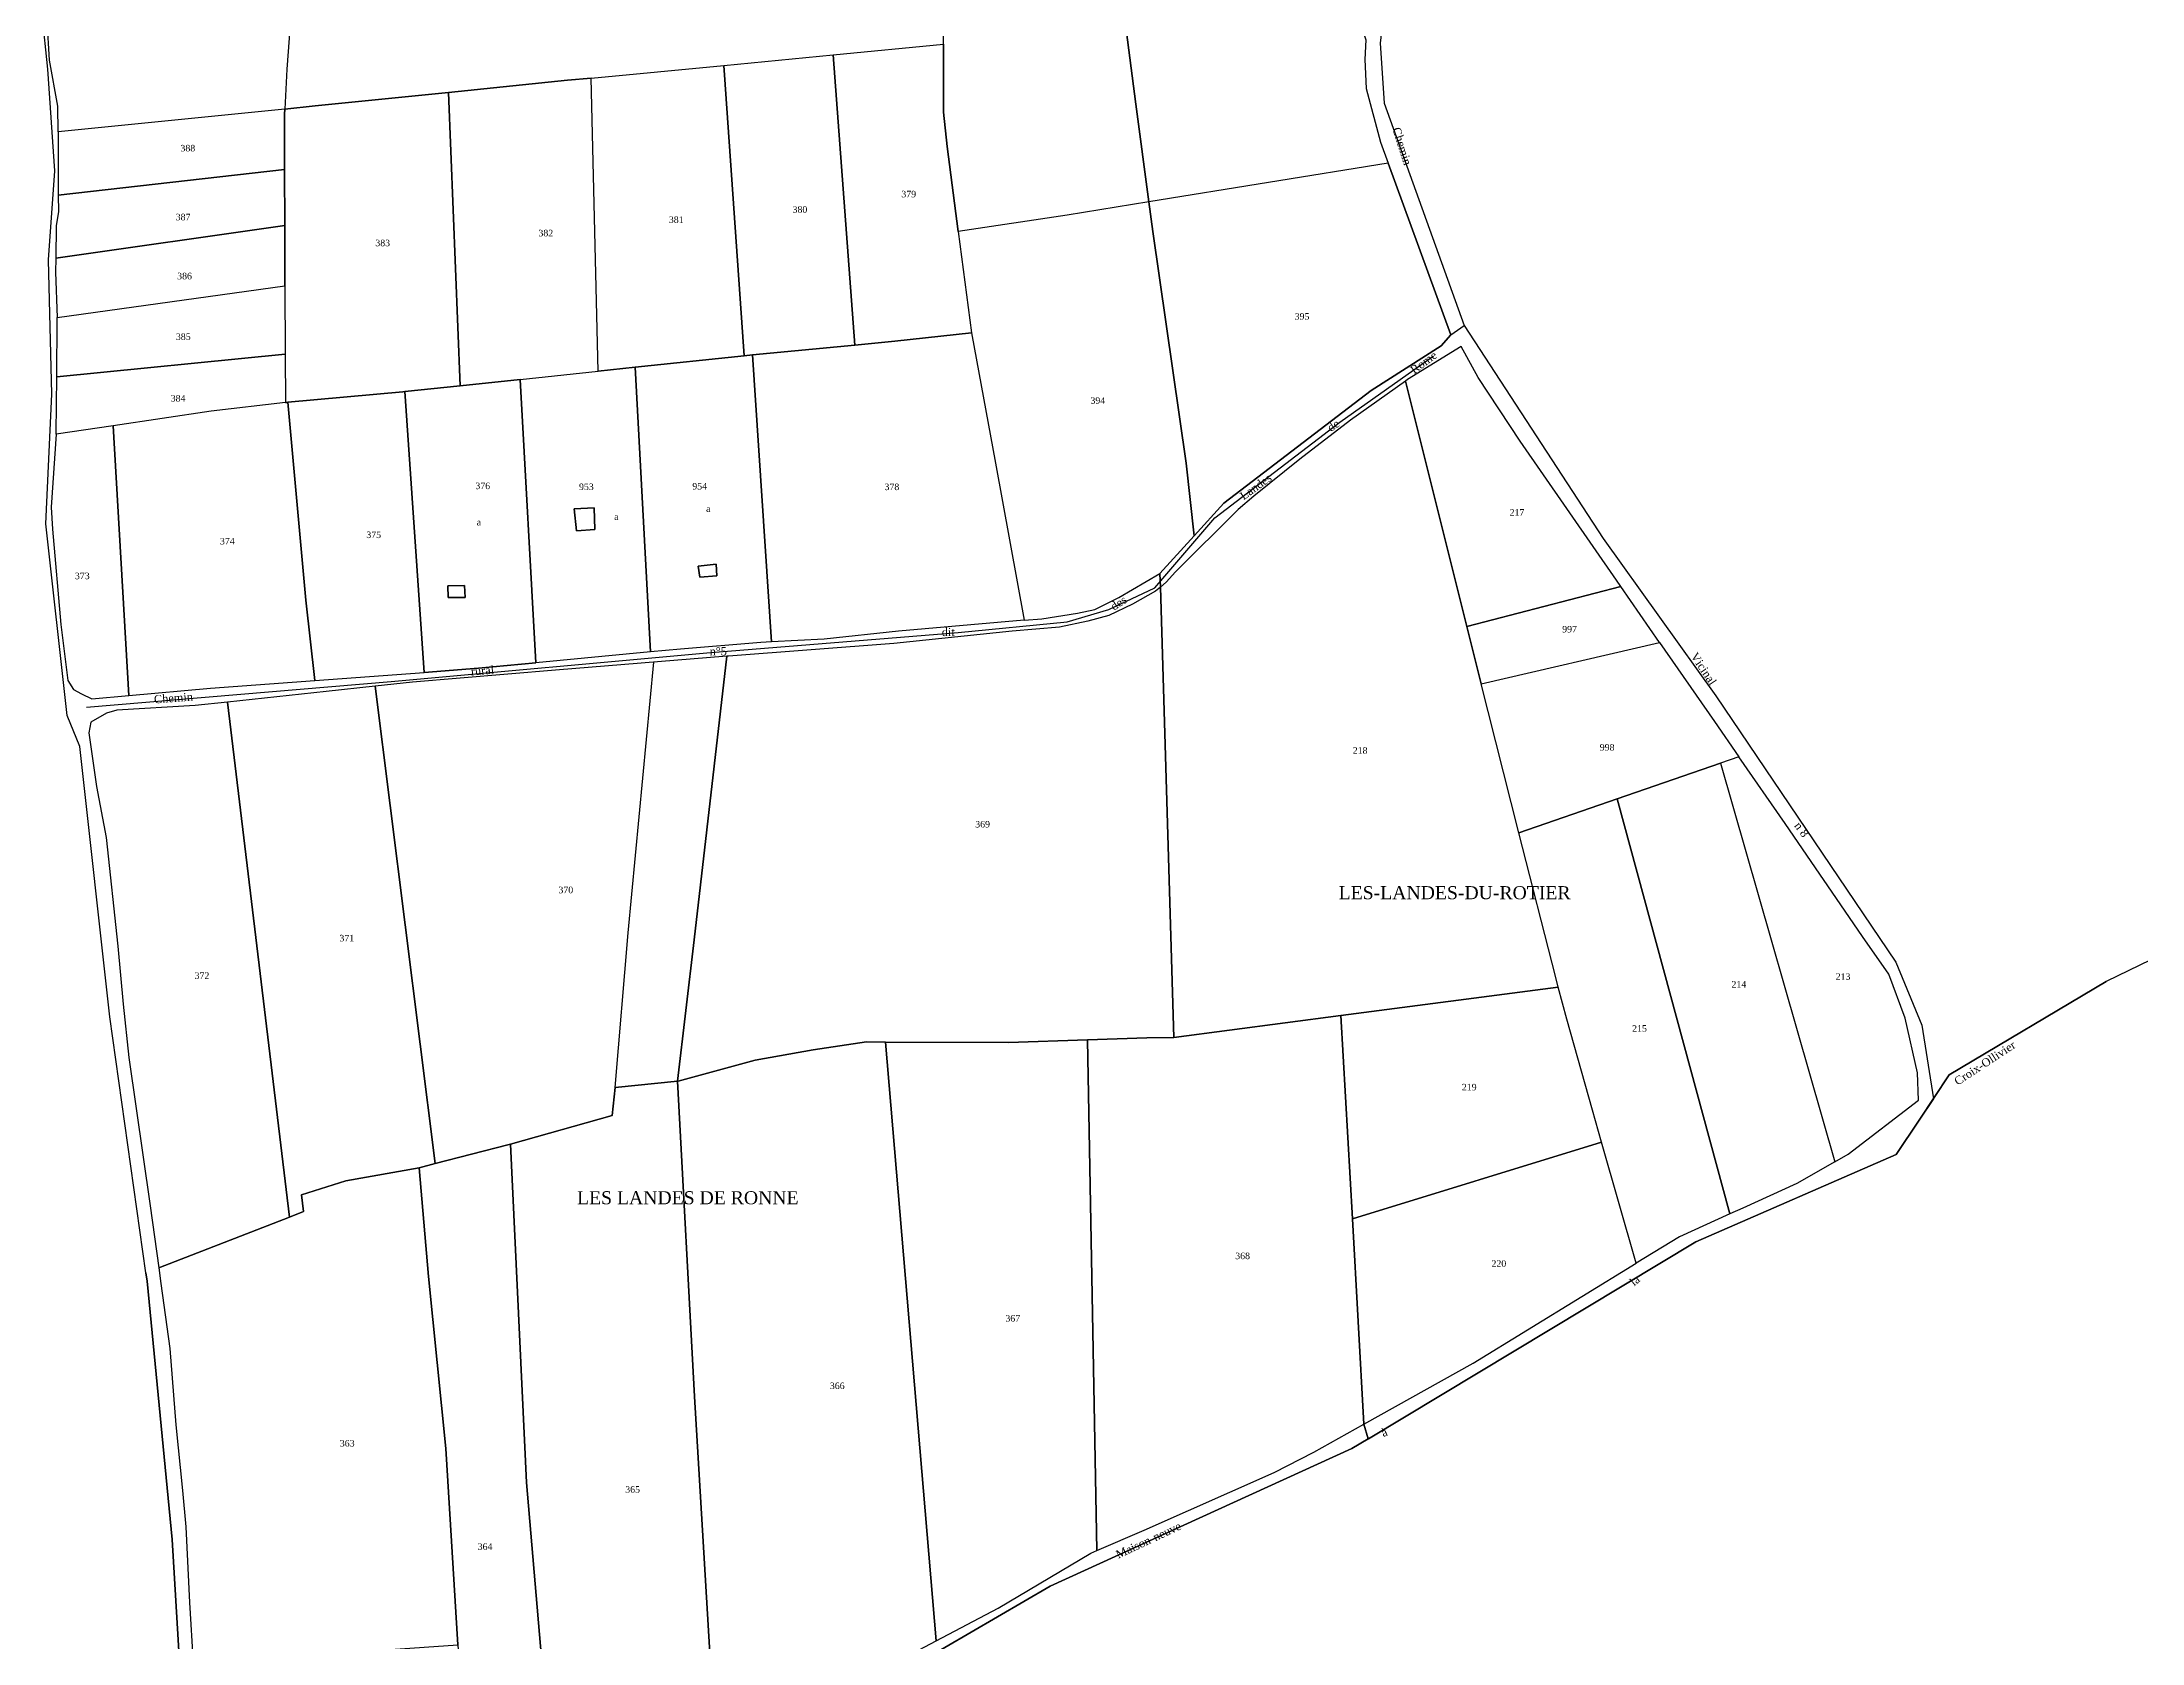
# Model space of a CAD drawing. Extents: x 499545 to 501772, y 6749810 to 6753061.
# Drawn here: x 499561 to 500205, y 6752100 to 6752591 of the extents above; entities that cross this region are included whole.
import ezdxf

# ---------------------------------------------------------------- set-up
doc = ezdxf.new("R2010")
doc.units = 0
doc.linetypes.add('CONTINU', pattern=[0])
for name, color, linetype in [('1COMM', 7, 'CONTINU'), ('1LIEUDIT', 7, 'CONTINU'), ('1PARCELLE', 7, 'CONTINU'), ('1SECTION', 7, 'CONTINU'), ('1SUBDFISC', 7, 'CONTINU'), ('1SUBDSECT', 7, 'CONTINU'), ('1TROUSUBDFISC', 7, 'CONTINU'), ('1ZONCOMM', 7, 'CONTINU'), ('3BATIDUR', 7, 'CONTINU'), ('3LIEUDITTEX', 7, 'CONTINU'), ('3PARCELLETEX', 7, 'CONTINU'), ('3SENTIER', 7, 'CONTINU'), ('3SUBDFISCTEX', 7, 'CONTINU'), ('3ZONCOMMTEX', 7, 'CONTINU')]:
    doc.layers.add(name, color=color, linetype=linetype)
doc.styles.get("Standard").update_dxf_attribs({"font": 'Times New Roman'})

msp = doc.modelspace()

# ---------------------------------------------------------------- linework, layer by layer
at = {"layer": '1COMM'}
msp.add_lwpolyline([(499593.06, 6752213.56), (499593.41, 6752211.01), (499601.16, 6752131.85), (499606.65, 6752039.56), (499604.87, 6751955.01), (499599.93, 6751933.06), (499592.48, 6751919.52), (499572.22, 6751848.96)], dxfattribs=at)
at = {"layer": '1LIEUDIT'}
for points in [[(499606.65, 6752039.56), (499601.16, 6752131.85), (499593.41, 6752211.01), (499593.06, 6752213.56), (499582, 6752292.07), (499572.77, 6752375.02), (499568.91, 6752384.53), (499562.34, 6752443.28), (499564.15, 6752483.04), (499563.14, 6752524.29), (499565.14, 6752551.54), (499562.94, 6752582.72), (499561.18, 6752599.53)], [(499967.3, 6752591.7), (499966.97, 6752585.67), (499967.44, 6752576.82), (499971.78, 6752560.41), (499974.17, 6752553.9), (499993.43, 6752501.25), (499990.41, 6752497.87), (499969, 6752484.23), (499923.75, 6752449.66), (499914.66, 6752439.68), (499904.14, 6752428.12), (499904.28, 6752423.89), (499908.42, 6752285.81), (499959.67, 6752292.56), (499963.19, 6752230.2), (499966.74, 6752167.23), (499968.07, 6752162.65), (499963.01, 6752159.68), (499870.45, 6752117.54), (499813.95, 6752084.63)]]:
    msp.add_lwpolyline(points, dxfattribs=at)
msp.add_lwpolyline([(500130.06, 6752249.92), (500068.53, 6752223.13), (499968.17, 6752162.71), (499968.07, 6752162.65), (499966.74, 6752167.23), (499963.19, 6752230.2), (499959.67, 6752292.56), (499908.42, 6752285.81), (499904.28, 6752423.89), (499904.14, 6752428.12), (499914.66, 6752439.68), (499923.75, 6752449.66), (499969, 6752484.23), (499990.41, 6752497.87), (499993.43, 6752501.25), (499997.49, 6752504.1), (500040.11, 6752438.78), (500074.67, 6752390.58), (500129.92, 6752308.84), (500137.89, 6752289.61), (500141.45, 6752267), (500137.09, 6752260.45), (500130.06, 6752249.92)], close=True, dxfattribs=at)
at = {"layer": '1PARCELLE'}
for points in [[(499900.73, 6752542.02), (499875.69, 6752537.97), (499842.28, 6752532.96), (499838.91, 6752559.01), (499837.77, 6752569.59), (499837.76, 6752590.45), (499837.76, 6752600.94), (499837.16, 6752661.36), (499836.86, 6752673.97), (499883.72, 6752671.08), (499888.52, 6752636.03), (499896.76, 6752572.01), (499900.73, 6752542.02)], [(499967.3, 6752591.7), (499966.97, 6752585.67), (499967.44, 6752576.82), (499971.78, 6752560.41), (499974.17, 6752553.9), (499900.73, 6752542.02), (499896.76, 6752572.01), (499888.52, 6752636.03), (499883.72, 6752671.08), (499884.06, 6752671.73), (499890.83, 6752670.21), (499902.64, 6752666.98), (499919.52, 6752660.68), (499930.58, 6752656.85), (499943.66, 6752651.29), (499948.08, 6752648.68), (499967.3, 6752591.7)], [(499635.68, 6752570.53), (499566.1, 6752563.5), (499566.06, 6752571.4), (499563.46, 6752585.51), (499562.75, 6752597.53), (499563.24, 6752623.29), (499639.28, 6752622.18), (499636.26, 6752582.75), (499635.68, 6752570.53)], [(499846.32, 6752501.84), (499822.79, 6752499.33), (499810.5, 6752498.14), (499803.88, 6752587.13), (499837.76, 6752590.45), (499837.77, 6752569.59), (499838.91, 6752559.01), (499842.28, 6752532.96), (499846.32, 6752501.84)], [(499743.2, 6752491.34), (499731.8, 6752490.14), (499729.7, 6752580.03), (499770.4, 6752583.92), (499776.58, 6752494.85), (499743.2, 6752491.34)], [(499779.2, 6752495.12), (499776.58, 6752494.85), (499770.4, 6752583.92), (499803.88, 6752587.13), (499810.5, 6752498.14), (499779.2, 6752495.12)], [(499729.7, 6752580.03), (499722.43, 6752579.33), (499685.85, 6752575.62), (499689.49, 6752485.68), (499707.88, 6752487.61), (499731.8, 6752490.14), (499729.7, 6752580.03)], [(499635.68, 6752570.53), (499566.1, 6752563.5), (499566.18, 6752544.1), (499635.61, 6752551.97), (499635.61, 6752568.99), (499635.68, 6752570.53)], [(499685.85, 6752575.62), (499644.99, 6752571.48), (499635.68, 6752570.53), (499635.61, 6752568.99), (499635.61, 6752551.97), (499635.63, 6752534.82), (499635.64, 6752516.29), (499635.64, 6752516.27), (499635.78, 6752495.37), (499635.87, 6752480.53), (499636.25, 6752480.57), (499636.63, 6752480.6), (499671.85, 6752483.82), (499672.53, 6752483.89), (499689.49, 6752485.68), (499685.85, 6752575.62)], [(499635.61, 6752551.97), (499566.18, 6752544.1), (499566.2, 6752539.05), (499565.55, 6752534.73), (499565.43, 6752524.74), (499635.63, 6752534.82), (499635.61, 6752551.97)], [(499974.17, 6752553.9), (499900.73, 6752542.02), (499901.93, 6752532.97), (499912.22, 6752461.87), (499914.66, 6752439.68), (499923.75, 6752449.66), (499969, 6752484.23), (499990.41, 6752497.87), (499993.43, 6752501.25), (499974.17, 6752553.9)], [(499900.73, 6752542.02), (499875.69, 6752537.97), (499842.28, 6752532.96), (499846.32, 6752501.84), (499853.7, 6752461.88), (499862.51, 6752413.73), (499867.95, 6752414.2), (499878.84, 6752415.95), (499884.14, 6752417.08), (499891.57, 6752420.67), (499904.14, 6752428.12), (499914.66, 6752439.68), (499912.22, 6752461.87), (499901.93, 6752532.97), (499900.73, 6752542.02)], [(499635.63, 6752534.82), (499565.43, 6752524.74), (499565.37, 6752520.47), (499565.84, 6752506.58), (499635.64, 6752516.27), (499635.64, 6752516.29), (499635.63, 6752534.82)], [(499635.78, 6752495.37), (499565.69, 6752488.39), (499565.86, 6752505.78), (499565.84, 6752506.58), (499635.64, 6752516.27), (499635.78, 6752495.37)], [(499862.51, 6752413.73), (499823.91, 6752410.37), (499801.11, 6752407.9), (499785.02, 6752407.08), (499779.2, 6752495.12), (499810.5, 6752498.14), (499822.79, 6752499.33), (499846.32, 6752501.84), (499853.7, 6752461.88), (499862.51, 6752413.73)], [(499635.87, 6752480.53), (499613.11, 6752477.91), (499583.05, 6752473.4), (499565.48, 6752470.77), (499565.52, 6752471.19), (499565.69, 6752488.39), (499635.78, 6752495.37), (499635.87, 6752480.53)], [(499785.02, 6752407.08), (499781.73, 6752406.91), (499757.04, 6752404.88), (499747.9, 6752404.02), (499743.2, 6752491.34), (499776.58, 6752494.85), (499779.2, 6752495.12), (499785.02, 6752407.08)], [(499979.51, 6752487.07), (499998.32, 6752411.83), (500045.55, 6752424.08), (500044.17, 6752426.08), (500014.63, 6752468.71), (500001.77, 6752488.17), (499996.55, 6752497.73), (499980.14, 6752487.53), (499979.51, 6752487.07)], [(499689.49, 6752485.68), (499672.53, 6752483.89), (499678.39, 6752397.76), (499695.12, 6752399.01), (499712.7, 6752400.68), (499707.88, 6752487.61), (499689.49, 6752485.68)], [(499747.9, 6752404.02), (499712.7, 6752400.68), (499707.88, 6752487.61), (499731.8, 6752490.14), (499743.2, 6752491.34), (499747.9, 6752404.02)], [(499904.28, 6752423.89), (499908.42, 6752285.81), (499959.67, 6752292.56), (500026.34, 6752301.2), (500025.57, 6752304.13), (500014.27, 6752348.58), (500004.84, 6752385.77), (500002.73, 6752394.2), (499998.32, 6752411.83), (499979.51, 6752487.07), (499962.6, 6752475.13), (499947.02, 6752463.17), (499932.99, 6752451.79), (499928.19, 6752447.74), (499908.95, 6752428.61), (499906.06, 6752425.44), (499904.28, 6752423.89)], [(499636.63, 6752480.6), (499636.25, 6752480.57), (499635.87, 6752480.53), (499613.11, 6752477.91), (499583.05, 6752473.4), (499587.87, 6752390.68), (499612.89, 6752392.9), (499644.89, 6752395.27), (499642.11, 6752419.88), (499636.63, 6752480.6)], [(499672.53, 6752483.89), (499671.85, 6752483.82), (499636.63, 6752480.6), (499642.11, 6752419.88), (499644.89, 6752395.27), (499678.39, 6752397.76), (499672.53, 6752483.89)], [(499583.05, 6752473.4), (499565.48, 6752470.77), (499564.04, 6752448.37), (499564.39, 6752441.71), (499566.99, 6752412.42), (499569.15, 6752395.23), (499570.83, 6752392.49), (499573.34, 6752391.19), (499576.45, 6752389.66), (499587.87, 6752390.68), (499583.05, 6752473.4)], [(499756.1, 6752272.38), (499756.38, 6752272.39), (499780, 6752278.78), (499797.78, 6752282.03), (499814.14, 6752284.43), (499819.98, 6752284.39), (499857.72, 6752284.2), (499881.94, 6752285.04), (499900.17, 6752285.68), (499908.42, 6752285.81), (499904.28, 6752423.89), (499902.78, 6752422.61), (499895.7, 6752418.66), (499888.52, 6752415.19), (499881.99, 6752413.41), (499873.3, 6752411.66), (499858.8, 6752410.35), (499822.49, 6752406.57), (499771.78, 6752402.72), (499771.28, 6752402.68), (499761.21, 6752315.77), (499756.1, 6752272.38)], [(499998.32, 6752411.83), (500002.73, 6752394.2), (500057.45, 6752406.91), (500045.55, 6752424.08), (499998.32, 6752411.83)], [(499681.84, 6752247.12), (499704.11, 6752252.85), (499704.96, 6752253.08), (499736.11, 6752261.81), (499737, 6752270.44), (499756.1, 6752272.38), (499761.21, 6752315.77), (499771.28, 6752402.68), (499718.7, 6752398.4), (499674.8, 6752394.76), (499663.34, 6752393.5), (499681.84, 6752247.12)], [(500076.1, 6752369.96), (500044.45, 6752359.01), (500014.27, 6752348.58), (500004.84, 6752385.77), (500002.73, 6752394.2), (500057.45, 6752406.91), (500074.24, 6752382.68), (500081.7, 6752371.9), (500076.1, 6752369.96)], [(499637.06, 6752230.71), (499641.45, 6752232.42), (499640.75, 6752237.53), (499654.41, 6752241.81), (499676.87, 6752245.85), (499681.84, 6752247.12), (499663.34, 6752393.5), (499648.37, 6752391.86), (499618.05, 6752388.61), (499637.06, 6752230.71)], [(499597.01, 6752215.1), (499637.06, 6752230.71), (499618.05, 6752388.61), (499608.18, 6752387.57), (499584.1, 6752386.13), (499580.96, 6752385.28), (499576.19, 6752382.52), (499575.55, 6752379.2), (499577.93, 6752362.71), (499580.84, 6752347.09), (499584.45, 6752313.75), (499586.07, 6752295.98), (499587.83, 6752279.68), (499594.39, 6752234.2), (499597.01, 6752215.1)], [(500111.2, 6752247.67), (500115.24, 6752250.01), (500136.87, 6752266.56), (500136.58, 6752274.97), (500132.79, 6752291.68), (500127.75, 6752305.16), (500119.68, 6752316.8), (500095.91, 6752351.38), (500081.7, 6752371.9), (500076.1, 6752369.96), (500111.2, 6752247.67)], [(500111.2, 6752247.67), (500099.51, 6752240.97), (500083, 6752233.48), (500079.01, 6752231.69), (500044.45, 6752359.01), (500076.1, 6752369.96), (500111.2, 6752247.67)], [(500079.01, 6752231.69), (500063.51, 6752224.69), (500050.27, 6752216.56), (500039.64, 6752253.71), (500036.85, 6752263.48), (500028.98, 6752291.39), (500026.34, 6752301.2), (500025.57, 6752304.13), (500014.27, 6752348.58), (500044.45, 6752359.01), (500079.01, 6752231.69)], [(499959.67, 6752292.56), (499963.19, 6752230.2), (500039.64, 6752253.71), (500036.85, 6752263.48), (500028.98, 6752291.39), (500026.34, 6752301.2), (499959.67, 6752292.56)], [(499881.94, 6752285.04), (499884.77, 6752128.44), (499899.35, 6752134.67), (499939.22, 6752152.41), (499951.31, 6752158.64), (499966.74, 6752167.23), (499963.19, 6752230.2), (499959.67, 6752292.56), (499908.42, 6752285.81), (499900.17, 6752285.68), (499881.94, 6752285.04)], [(499756.1, 6752272.38), (499761.33, 6752175.65), (499765.93, 6752098.7), (499769.26, 6752038.96), (499774.8, 6752045.97), (499788.03, 6752061.53), (499804.88, 6752079.38), (499819.81, 6752092.45), (499835.46, 6752100.7), (499819.98, 6752284.39), (499814.14, 6752284.43), (499797.78, 6752282.03), (499780, 6752278.78), (499756.38, 6752272.39), (499756.1, 6752272.38)], [(499819.98, 6752284.39), (499835.46, 6752100.7), (499854.53, 6752110.72), (499882.99, 6752127.67), (499884.77, 6752128.44), (499881.94, 6752285.04), (499857.72, 6752284.2), (499819.98, 6752284.39)], [(499704.96, 6752253.08), (499709.77, 6752149.31), (499715.47, 6752083.57), (499722.35, 6752010.68), (499724.12, 6751985.73), (499725.58, 6751987.55), (499738.55, 6751999.71), (499752.38, 6752017.62), (499769.26, 6752038.96), (499765.93, 6752098.7), (499761.33, 6752175.65), (499756.1, 6752272.38), (499737, 6752270.44), (499736.11, 6752261.81), (499704.96, 6752253.08)], [(499676.87, 6752245.85), (499679.71, 6752212.52), (499685.05, 6752159.77), (499688.79, 6752099.47), (499690.68, 6752069.01), (499693.31, 6751991.89), (499702.9, 6751997.07), (499707.91, 6751964.49), (499711.63, 6751970.25), (499724.12, 6751985.73), (499722.35, 6752010.68), (499715.47, 6752083.57), (499709.77, 6752149.31), (499704.96, 6752253.08), (499704.11, 6752252.85), (499681.84, 6752247.12), (499676.87, 6752245.85)], [(499963.19, 6752230.2), (499966.74, 6752167.23), (500000.24, 6752185.89), (500050.27, 6752216.56), (500039.64, 6752253.71), (499963.19, 6752230.2)], [(499597.01, 6752215.1), (499597.67, 6752210.38), (499600.41, 6752190.37), (499602.19, 6752166.97), (499604.33, 6752146.81), (499605.26, 6752135.71), (499606.43, 6752112.55), (499607.53, 6752093.94), (499688.79, 6752099.47), (499685.05, 6752159.77), (499679.71, 6752212.52), (499676.87, 6752245.85), (499654.41, 6752241.81), (499640.75, 6752237.53), (499641.45, 6752232.42), (499637.06, 6752230.71), (499597.01, 6752215.1)]]:
    msp.add_lwpolyline(points, close=True, dxfattribs=at)
msp.add_lwpolyline([(499639.28, 6752622.18), (499636.26, 6752582.75), (499635.68, 6752570.53), (499644.99, 6752571.48), (499685.85, 6752575.62), (499722.43, 6752579.33), (499729.7, 6752580.03), (499770.4, 6752583.92), (499803.88, 6752587.13), (499837.76, 6752590.45), (499837.76, 6752600.94)], dxfattribs=at)
at = {"layer": '1SECTION'}
for points in [[(499606.65, 6752039.56), (499601.16, 6752131.85), (499593.41, 6752211.01), (499593.06, 6752213.56), (499582, 6752292.07), (499572.77, 6752375.02), (499568.91, 6752384.53), (499562.34, 6752443.28), (499564.15, 6752483.04), (499563.14, 6752524.29), (499565.14, 6752551.54), (499562.94, 6752582.72), (499561.18, 6752599.53)], [(500259.01, 6752334.19), (500194.39, 6752302.91), (500146.31, 6752274.29), (500137.09, 6752260.45), (500130.06, 6752249.92), (500068.53, 6752223.13), (499968.17, 6752162.71), (499968.07, 6752162.65), (499963.01, 6752159.68), (499870.45, 6752117.54), (499813.95, 6752084.63)]]:
    msp.add_lwpolyline(points, dxfattribs=at)
at = {"layer": '1SUBDFISC'}
for points in [[(499743.2, 6752491.34), (499776.58, 6752494.85), (499779.2, 6752495.12), (499785.02, 6752407.08), (499781.73, 6752406.91), (499757.04, 6752404.88), (499747.9, 6752404.02), (499743.2, 6752491.34)], [(499672.53, 6752483.89), (499689.49, 6752485.68), (499707.88, 6752487.61), (499712.7, 6752400.68), (499695.12, 6752399.01), (499678.39, 6752397.76), (499672.53, 6752483.89)], [(499707.88, 6752487.61), (499731.8, 6752490.14), (499743.2, 6752491.34), (499747.9, 6752404.02), (499712.7, 6752400.68), (499707.88, 6752487.61)], [(499730.58, 6752448.23), (499724.45, 6752447.88), (499725.15, 6752441.19), (499730.8, 6752441.56), (499730.58, 6752448.23)], [(499768.01, 6752430.98), (499762.5, 6752430.35), (499763.01, 6752426.94), (499768.26, 6752427.37), (499768.01, 6752430.98)], [(499690.79, 6752424.42), (499685.69, 6752424.33), (499685.79, 6752420.72), (499690.96, 6752420.76), (499690.79, 6752424.42)]]:
    msp.add_lwpolyline(points, close=True, dxfattribs=at)
at = {"layer": '1SUBDSECT'}
for points in [[(499976.75, 6752633.77), (499971.67, 6752590.68), (499972.89, 6752572.34), (499997.49, 6752504.1), (500040.11, 6752438.78), (500074.67, 6752390.58), (500129.92, 6752308.84), (500137.89, 6752289.61), (500141.45, 6752267), (500137.09, 6752260.45), (500130.06, 6752249.92), (500068.53, 6752223.13), (499968.17, 6752162.71), (499968.07, 6752162.65), (499968.07, 6752162.65), (499963.01, 6752159.68), (499870.45, 6752117.54), (499813.95, 6752084.63)], [(499606.65, 6752039.56), (499601.16, 6752131.85), (499593.41, 6752211.01), (499593.06, 6752213.56), (499582, 6752292.07), (499572.77, 6752375.02), (499568.91, 6752384.53), (499562.34, 6752443.28), (499564.15, 6752483.04), (499563.14, 6752524.29), (499565.14, 6752551.54), (499562.94, 6752582.72), (499561.18, 6752599.53)]]:
    msp.add_lwpolyline(points, dxfattribs=at)
at = {"layer": '1TROUSUBDFISC'}
for points in [[(499724.45, 6752447.88), (499730.58, 6752448.23), (499730.8, 6752441.56), (499725.15, 6752441.19), (499724.45, 6752447.88)], [(499762.5, 6752430.35), (499768.01, 6752430.98), (499768.26, 6752427.37), (499763.01, 6752426.94), (499762.5, 6752430.35)], [(499685.69, 6752424.33), (499690.79, 6752424.42), (499690.96, 6752420.76), (499685.79, 6752420.72), (499685.69, 6752424.33)]]:
    msp.add_lwpolyline(points, close=True, dxfattribs=at)
at = {"layer": '1ZONCOMM'}
for points in [[(499976.58, 6752632.34), (499971.67, 6752590.68), (499972.89, 6752572.34), (499997.49, 6752504.1), (500040.11, 6752438.78), (500074.67, 6752390.58), (500129.92, 6752308.84), (500137.89, 6752289.61), (500141.45, 6752267)], [(499574.88, 6752387.04), (499668.25, 6752394.95), (499765.15, 6752403.72), (499842.22, 6752409.97), (499875.68, 6752413.3), (499888.46, 6752417.03), (499902.55, 6752423.65), (499921.03, 6752445.12), (499959.32, 6752474.47), (499987.94, 6752494.73)], [(499604.61, 6751768.22), (499606.24, 6751771.28), (499631.36, 6751818.41), (499677.09, 6751898.86), (499682.95, 6751909.51), (499706.35, 6751954.23), (499708.53, 6751957.99), (499724.39, 6751977.65), (499729.08, 6751983.51), (499761.38, 6752026.16), (499775.16, 6752044.01), (499795.54, 6752067.42), (499813.95, 6752084.63), (499870.45, 6752117.54), (499963.01, 6752159.68), (499968.07, 6752162.65), (499968.17, 6752162.71), (500068.53, 6752223.13), (500130.06, 6752249.92), (500137.09, 6752260.45), (500146.31, 6752274.29), (500194.39, 6752302.91)]]:
    msp.add_lwpolyline(points, dxfattribs=at)
at = {"layer": '3BATIDUR'}
for points in [[(499730.58, 6752448.23), (499724.45, 6752447.88), (499725.15, 6752441.19), (499730.8, 6752441.56), (499730.58, 6752448.23)], [(499768.01, 6752430.98), (499762.5, 6752430.35), (499763.01, 6752426.94), (499768.26, 6752427.37), (499768.01, 6752430.98)], [(499690.79, 6752424.42), (499685.69, 6752424.33), (499685.79, 6752420.72), (499690.96, 6752420.76), (499690.79, 6752424.42)]]:
    msp.add_lwpolyline(points, close=True, dxfattribs=at)
at = {"layer": '3SENTIER'}
msp.add_lwpolyline([(499737, 6752270.44), (499741.01, 6752317.89), (499748.84, 6752400.85)], dxfattribs=at)

# ---------------------------------------------------------------- texts
at = {"layer": '3LIEUDITTEX'}
for s, p in [('LES-LANDES-DU-ROTIER', (499958.97, 6752328.19)), ('LES LANDES DE RONNE', (499725.32, 6752234.64))]:
    msp.add_text(s, height=4, dxfattribs=at).set_placement(p)
at = {"layer": '3PARCELLETEX'}
for s, p in [('388', (499603.66, 6752557.53)), ('379', (499824.81, 6752543.45)), ('387', (499602.19, 6752536.4)), ('381', (499753.49, 6752535.59)), ('380', (499791.44, 6752538.71)), ('382', (499713.48, 6752531.49)), ('383', (499663.44, 6752528.46)), ('386', (499602.65, 6752518.31)), ('395', (499945.47, 6752505.92)), ('385', (499602.26, 6752499.72)), ('384', (499600.66, 6752480.81)), ('394', (499882.82, 6752480.12)), ('376', (499694.13, 6752453.95)), ('953', (499725.92, 6752453.67)), ('954', (499760.68, 6752453.83)), ('378', (499819.65, 6752453.65)), ('217', (500011.42, 6752445.82)), ('375', (499660.68, 6752438.94)), ('374', (499615.77, 6752436.99)), ('373', (499571.27, 6752426.34)), ('997', (500027.55, 6752410)), ('218', (499963.3, 6752372.81)), ('998', (500039.07, 6752373.76)), ('369', (499847.48, 6752350.19)), ('370', (499719.61, 6752330.03)), ('371', (499652.43, 6752315.26)), ('372', (499607.99, 6752303.74)), ('214', (500079.49, 6752301.08)), ('213', (500111.45, 6752303.47)), ('215', (500049.01, 6752287.56)), ('219', (499996.77, 6752269.56)), ('368', (499927.25, 6752217.8)), ('220', (500005.86, 6752215.46)), ('367', (499856.73, 6752198.65)), ('366', (499802.89, 6752177.96)), ('363', (499652.55, 6752160.33)), ('365', (499740.11, 6752146.19)), ('364', (499694.83, 6752128.64))]:
    msp.add_text(s, height=2, dxfattribs=at).set_placement(p)
at = {"layer": '3SUBDFISCTEX'}
for p in [(499764.91, 6752446.96), (499694.54, 6752442.82), (499736.71, 6752444.5)]:
    msp.add_text('a', height=2, dxfattribs=at).set_placement(p)
at = {"layer": '3ZONCOMMTEX'}
for s, rotation, p in [('Chemin', 287.5, (499975.46, 6752564.45)), ('Rome', 36.2, (499982.14, 6752489.16)), ('de', 33.8, (499956.55, 6752471.44)), ('Landes', 35.4, (499929.82, 6752450.5)), ('des', 33.2, (499890.05, 6752416.63)), ('dit', 360, (499837.22, 6752408.89)), ('n°5', 360, (499766, 6752402.99)), ('Vicinal', 303.6, (500066.84, 6752402.78)), ('rural', 4.8, (499692.86, 6752396.77)), ('Chemin', 4.2, (499595.63, 6752388.23)), ('n 8', 306.7, (500098.6, 6752350.71)), ('Croix-Ollivier', 33.3, (500148.88, 6752270.98)), ('la', 40.1, (500049.59, 6752209.41)), ('à', 22.6, (499972.68, 6752163.22)), ('Maison-neuve', 25.1, (499891.35, 6752125.91))]:
    msp.add_text(s, height=2.5, rotation=rotation, dxfattribs=at).set_placement(p)

doc.saveas('drawing.dxf')
